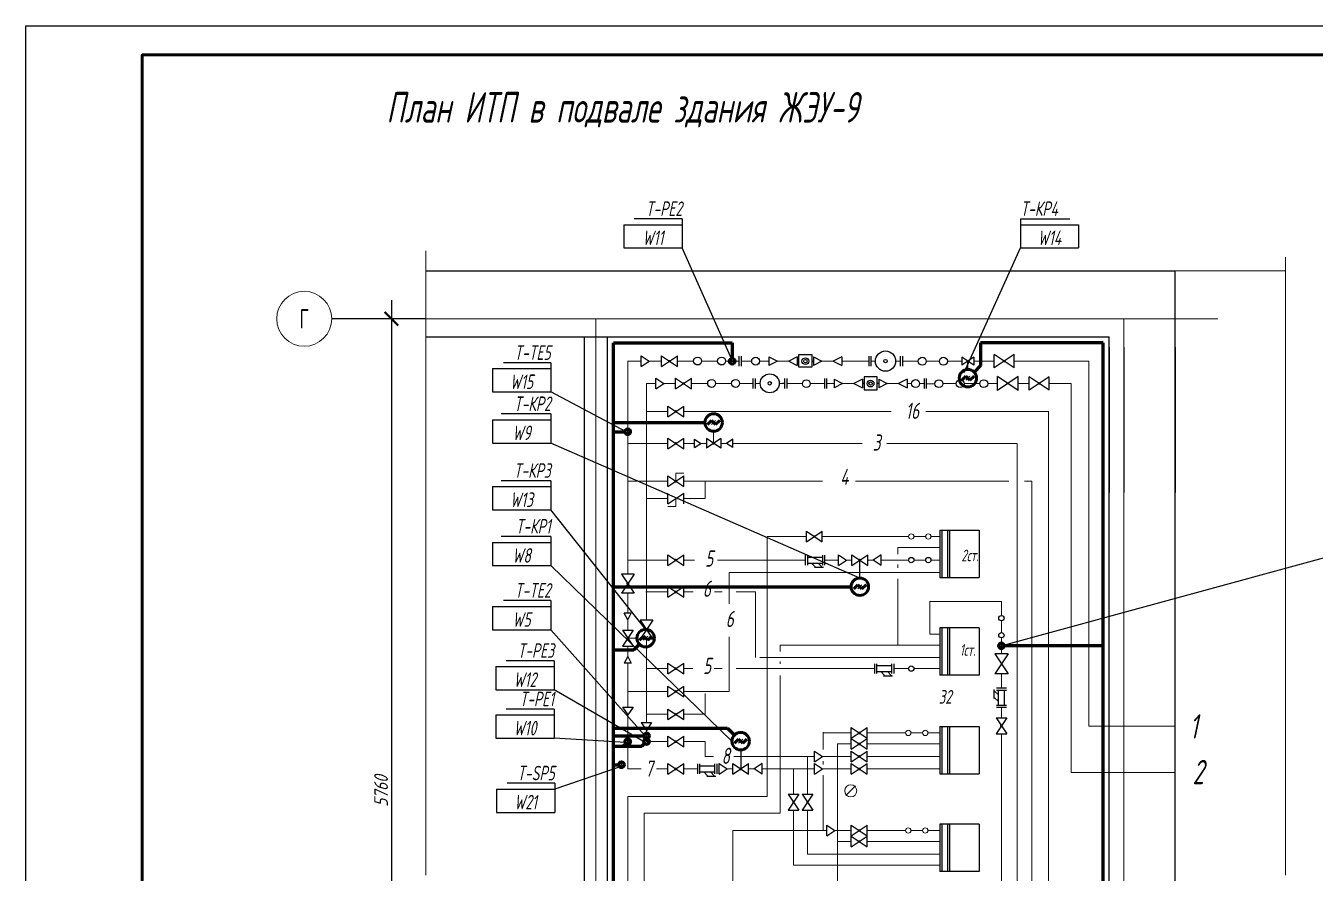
# Model space of a CAD drawing. Extents: x 37 to 1092, y -2983 to -601.
# Drawn here: x 37.2 to 258.7, y -2235.5 to -2089.8 of the extents above; entities that cross this region are included whole.
import ezdxf
from ezdxf.enums import TextEntityAlignment as Align

# ---------------------------------------------------------------- set-up
doc = ezdxf.new("R2010")
doc.units = 0
for name, color, linetype, lineweight in [('EL_DEVICE', 1, 'Continuous', 50), ('EL_KABLE', 9, 'Continuous', 60), ('кирпич', 7, 'Continuous', 5), ('Оси', 250, 'Continuous', 15)]:
    doc.layers.add(name, color=color, linetype=linetype, lineweight=lineweight)
for name, color, linetype in [('FORMAT', 134, 'Continuous'), ('SYS_PIN', 7, 'Continuous'), ('Перегородки', 13, 'Continuous'), ('РАЗМ', 24, 'Continuous'), ('Размеры', 252, 'Continuous'), ('стены', 7, 'Continuous')]:
    doc.layers.add(name, color=color, linetype=linetype)
doc.styles.add('GOST 2.304', font='CS_Gost2304.shx', dxfattribs={"oblique": 15})
doc.styles.get("Standard").update_dxf_attribs({"font": 'romant.shx', "width": 0.65, "oblique": 12})

# ---------------------------------------------------------------- blocks, each defined once
blk = doc.blocks.new('_ArchTick')
at = {"lineweight": 20, "const_width": 0.15}
blk.add_lwpolyline([(-0.5, -0.5), (0.5, 0.5)], dxfattribs=at)
blk = doc.blocks.new('KIP_SENSOR')
at = {"layer": 'EL_DEVICE'}
blk.add_circle((0, 0), 0.5, dxfattribs=at)
blk = doc.blocks.new('CONNECTOR_SQUARE')
at = {"layer": 'SYS_PIN'}
for p, q in [((-0.35, 0.35), (0.35, -0.35)), ((0.35, 0.35), (-0.35, -0.35))]:
    blk.add_line(p, q, dxfattribs=at)
blk = doc.blocks.new('KIP_ACTUATOR')
at = {"layer": 'EL_DEVICE'}
for p, q in [((-0.35, 0.35), (-1.06, -0.35)), ((-0.35, 0.35), (0.35, -0.35)), ((1.06, 0.35), (0.35, -0.35))]:
    blk.add_line(p, q, dxfattribs=at)
blk.add_circle((0, 0), 1.5, dxfattribs=at)

msp = doc.modelspace()

# ---------------------------------------------------------------- linework, layer by layer
for p, q in [((139.97, -2124), (149.97, -2124)), ((139.97, -2124), (139.97, -2128)), ((149.97, -2123), (141.72, -2123)), ((149.97, -2123), (149.97, -2124)), ((149.97, -2124), (149.97, -2128)), ((208.09, -2123), (208.09, -2124)), ((208.09, -2123), (216.59, -2123)), ((208.09, -2124), (218.09, -2124)), ((208.09, -2124), (208.09, -2128)), ((218.09, -2124), (218.09, -2128)), ((139.97, -2128), (149.97, -2128)), ((158.49, -2147.16), (149.97, -2128)), ((198.45, -2149.41), (208.09, -2128)), ((208.09, -2128), (218.09, -2128)), ((142.95, -2148.37), (142.95, -2146.54)), ((142.95, -2146.54), (144.31, -2147.46)), ((146.44, -2148.37), (146.44, -2146.54)), ((146.44, -2148.37), (149.17, -2146.54)), ((146.44, -2146.54), (149.17, -2148.37)), ((149.17, -2148.37), (149.17, -2146.54)), ((198.03, -2146.75), (198.02, -2148.14)), ((200.11, -2146.76), (198.02, -2148.14)), ((200.11, -2148.15), (198.03, -2146.75)), ((200.11, -2146.76), (200.11, -2148.15)), ((207, -2146.31), (203.58, -2148.59)), ((207, -2148.59), (203.58, -2146.31)), ((203.58, -2148.59), (203.58, -2146.31)), ((207, -2148.59), (207, -2146.31)), ((117.39, -2148.74), (127.39, -2148.74)), ((117.39, -2148.74), (117.39, -2152.74)), ((127.39, -2147.74), (119.3, -2147.74)), ((127.39, -2147.74), (127.39, -2148.74)), ((127.39, -2148.74), (127.39, -2152.74)), ((142.95, -2148.37), (144.31, -2147.46)), ((158.49, -2147.16), (158.49, -2147.16)), ((199.07, -2148.88), (199.07, -2147.45)), ((145.44, -2152.21), (145.44, -2150.39)), ((145.44, -2150.39), (146.81, -2151.3)), ((148.85, -2152.21), (148.85, -2150.39)), ((148.85, -2152.21), (151.59, -2150.39)), ((148.85, -2150.39), (151.59, -2152.21)), ((151.59, -2152.21), (151.59, -2150.39)), ((198.45, -2149.41), (198.45, -2149.41)), ((207.71, -2150.11), (204.16, -2152.48)), ((207.71, -2152.48), (204.16, -2150.11)), ((204.16, -2152.48), (204.16, -2150.11)), ((207.71, -2152.48), (207.71, -2150.11)), ((209.59, -2152.44), (209.59, -2150.16)), ((213.01, -2152.44), (209.59, -2150.16)), ((213.01, -2150.16), (209.59, -2152.44)), ((213.01, -2152.44), (213.01, -2150.16)), ((117.39, -2152.74), (127.39, -2152.74)), ((140.35, -2159.58), (127.39, -2152.74)), ((145.44, -2152.21), (146.81, -2151.3)), ((147.52, -2157.01), (147.52, -2155.18)), ((147.52, -2157.01), (150.25, -2155.18)), ((147.52, -2155.18), (150.25, -2157.01)), ((150.25, -2157.01), (150.25, -2155.18)), ((117.39, -2157.53), (127.39, -2157.53)), ((117.39, -2157.53), (117.39, -2161.53)), ((127.39, -2156.53), (118.89, -2156.53)), ((127.39, -2156.53), (127.39, -2157.53)), ((127.39, -2157.53), (127.39, -2161.53)), ((140.35, -2159.58), (140.35, -2159.58)), ((117.39, -2161.53), (127.39, -2161.53)), ((180.51, -2184.72), (127.39, -2161.53)), ((147.52, -2162.5), (147.52, -2160.67)), ((147.52, -2162.5), (150.25, -2160.67)), ((147.52, -2160.67), (150.25, -2162.5)), ((150.25, -2162.5), (150.25, -2160.67)), ((152.1, -2162.31), (152.1, -2160.85)), ((152.1, -2160.85), (153.19, -2161.58)), ((152.1, -2162.31), (153.19, -2161.58)), ((154.13, -2160.75), (154.13, -2162.42)), ((156.63, -2162.43), (154.13, -2160.75)), ((156.64, -2160.76), (154.13, -2162.42)), ((156.64, -2160.76), (156.63, -2162.43)), ((158.67, -2160.85), (157.58, -2161.58)), ((158.67, -2162.31), (157.58, -2161.58)), ((158.67, -2162.31), (158.67, -2160.85)), ((127.39, -2168.01), (118.89, -2168.01)), ((127.39, -2168.01), (127.39, -2169.01)), ((147.52, -2169), (147.52, -2167.18)), ((147.52, -2169), (150.25, -2167.18)), ((147.52, -2167.18), (150.25, -2169)), ((150.25, -2169), (150.25, -2167.18)), ((117.39, -2169.01), (127.39, -2169.01)), ((117.39, -2169.01), (117.39, -2173.01)), ((127.39, -2169.01), (127.39, -2173.01)), ((147.52, -2171.97), (147.52, -2170.15)), ((147.52, -2171.97), (150.25, -2170.15)), ((150.25, -2171.97), (150.25, -2170.15)), ((117.39, -2173.01), (127.39, -2173.01)), ((143.71, -2193.55), (127.39, -2173.01)), ((127.39, -2177.59), (118.89, -2177.59)), ((127.39, -2177.59), (127.39, -2178.59)), ((171.32, -2178.51), (171.32, -2176.68)), ((171.32, -2178.51), (174.06, -2176.68)), ((171.32, -2176.68), (174.06, -2178.51)), ((174.06, -2178.51), (174.06, -2176.68)), ((194.23, -2176.49), (194.23, -2184.62)), ((194.23, -2176.49), (201.01, -2176.49)), ((194.61, -2176.49), (194.61, -2184.62)), ((195.55, -2176.49), (195.55, -2184.62)), ((195.93, -2176.49), (195.93, -2184.62)), ((201.01, -2176.49), (201.01, -2184.62)), ((117.39, -2178.59), (127.39, -2178.59)), ((117.39, -2178.59), (117.39, -2182.59)), ((127.39, -2178.59), (127.39, -2182.59)), ((147.52, -2182.55), (147.52, -2180.72)), ((147.52, -2182.55), (150.25, -2180.72)), ((147.52, -2180.72), (150.25, -2182.55)), ((150.25, -2182.55), (150.25, -2180.72)), ((171.54, -2181.12), (174.12, -2181.12)), ((171.54, -2182.15), (174.12, -2182.15)), ((172.89, -2182.87), (172.19, -2182.15)), ((174.05, -2182.87), (173.36, -2182.15)), ((176.83, -2182.55), (176.83, -2180.72)), ((176.83, -2180.72), (178.2, -2181.63)), ((176.83, -2182.55), (178.2, -2181.63)), ((179.14, -2182.55), (179.14, -2180.72)), ((179.14, -2182.55), (181.87, -2180.72)), ((179.14, -2180.72), (181.87, -2182.55)), ((181.87, -2182.55), (181.87, -2180.72)), ((184.18, -2180.72), (182.81, -2181.63)), ((184.18, -2182.55), (182.81, -2181.63)), ((184.18, -2182.55), (184.18, -2180.72)), ((205.19, -2196.26), (261.43, -2180.88)), ((117.39, -2182.59), (127.39, -2182.59)), ((158.53, -2212.76), (127.39, -2182.59)), ((139.53, -2184.05), (141.71, -2187.32)), ((141.71, -2184.05), (139.53, -2187.32)), ((141.71, -2184.05), (139.53, -2184.05)), ((172.7, -2182.87), (174.25, -2182.87)), ((147.52, -2188.03), (147.52, -2186.2)), ((147.52, -2188.03), (150.25, -2186.2)), ((147.52, -2186.2), (150.25, -2188.03)), ((150.25, -2188.03), (150.25, -2186.2)), ((180.51, -2184.72), (180.51, -2184.72)), ((194.23, -2184.62), (201.01, -2184.62)), ((127.39, -2188.6), (119.3, -2188.6)), ((127.39, -2188.6), (127.39, -2189.6)), ((141.71, -2187.32), (139.53, -2187.32)), ((117.39, -2189.6), (127.39, -2189.6)), ((117.39, -2189.6), (117.39, -2193.6)), ((127.39, -2189.6), (127.39, -2193.6)), ((141.23, -2190.77), (140.02, -2190.77)), ((140.62, -2191.9), (140.02, -2190.77)), ((140.62, -2191.9), (141.23, -2190.77)), ((142.77, -2191.96), (144.95, -2195.22)), ((144.95, -2191.96), (142.77, -2195.22)), ((144.95, -2191.96), (142.77, -2191.96)), ((194.23, -2193.26), (194.23, -2201.39)), ((201.01, -2193.26), (194.23, -2193.26)), ((194.61, -2193.26), (194.61, -2201.39)), ((195.55, -2193.26), (195.55, -2201.39)), ((195.93, -2193.26), (195.93, -2201.39)), ((201.01, -2193.26), (201.01, -2201.39)), ((117.39, -2193.6), (127.39, -2193.6)), ((143.54, -2211.76), (127.39, -2193.6)), ((139.71, -2193.68), (141.53, -2193.68)), ((139.71, -2193.68), (141.53, -2196.42)), ((141.53, -2193.68), (139.71, -2196.42)), ((144.95, -2195.22), (142.77, -2195.22)), ((143.71, -2193.55), (143.71, -2193.55)), ((139.71, -2196.42), (141.53, -2196.42)), ((205.97, -2197.74), (203.69, -2197.74)), ((203.69, -2197.74), (205.97, -2201.17)), ((205.97, -2197.74), (203.69, -2201.17)), ((205.19, -2196.26), (205.19, -2196.26)), ((117.97, -2199.94), (127.97, -2199.94)), ((117.97, -2199.94), (117.97, -2203.94)), ((127.97, -2198.94), (119.72, -2198.94)), ((127.97, -2198.94), (127.97, -2199.94)), ((127.97, -2199.94), (127.97, -2203.94)), ((140.62, -2198.2), (140.02, -2199.34)), ((141.22, -2199.34), (140.02, -2199.34)), ((140.62, -2198.2), (141.22, -2199.34)), ((147.52, -2201.2), (147.52, -2199.38)), ((147.52, -2201.2), (150.25, -2199.38)), ((147.52, -2199.38), (150.25, -2201.2)), ((150.25, -2201.2), (150.25, -2199.38)), ((183.45, -2199.78), (186.03, -2199.78)), ((183.45, -2200.8), (186.03, -2200.8)), ((184.8, -2201.53), (184.1, -2200.8)), ((184.55, -2201.53), (186.1, -2201.53)), ((185.96, -2201.53), (185.26, -2200.8)), ((201.01, -2201.39), (194.23, -2201.39)), ((205.97, -2201.17), (203.69, -2201.17)), ((117.97, -2203.94), (127.97, -2203.94)), ((143.36, -2212.83), (127.97, -2203.94)), ((147.52, -2205.12), (147.52, -2203.29)), ((147.52, -2205.12), (150.25, -2203.29)), ((147.52, -2203.29), (150.25, -2205.12)), ((150.25, -2205.12), (150.25, -2203.29)), ((203.59, -2205.45), (203.59, -2203.9)), ((203.59, -2204.1), (204.31, -2204.8)), ((204.31, -2206.61), (204.31, -2204.03)), ((205.34, -2206.61), (205.34, -2204.03)), ((203.59, -2205.26), (204.31, -2205.96)), ((117.97, -2208.26), (127.97, -2208.26)), ((117.97, -2208.26), (117.97, -2212.26)), ((127.97, -2207.26), (119.72, -2207.26)), ((127.97, -2207.26), (127.97, -2208.26)), ((127.97, -2208.26), (127.97, -2212.26)), ((139.71, -2206.89), (141.53, -2206.89)), ((139.71, -2206.89), (140.62, -2208.25)), ((141.53, -2206.89), (140.62, -2208.25)), ((147.52, -2209.05), (147.52, -2207.23)), ((147.52, -2209.05), (150.25, -2207.23)), ((147.52, -2207.23), (150.25, -2209.05)), ((150.25, -2209.05), (150.25, -2207.23)), ((203.91, -2208.74), (205.74, -2208.74)), ((203.91, -2208.74), (205.74, -2211.47)), ((205.74, -2208.74), (203.91, -2211.47)), ((142.91, -2209.57), (144.73, -2209.57)), ((142.91, -2209.57), (143.82, -2210.94)), ((144.73, -2209.57), (143.82, -2210.94)), ((179.03, -2212.25), (179.03, -2210.43)), ((179.03, -2212.25), (181.77, -2210.43)), ((179.03, -2210.43), (181.77, -2212.25)), ((181.77, -2212.25), (181.77, -2210.43)), ((194.23, -2210.24), (194.23, -2218.37)), ((194.23, -2210.24), (201.01, -2210.24)), ((194.61, -2210.24), (194.61, -2218.37)), ((195.55, -2210.24), (195.55, -2218.37)), ((195.93, -2210.24), (195.93, -2218.37)), ((201.01, -2210.24), (201.01, -2218.37)), ((117.97, -2212.26), (127.97, -2212.26)), ((140.27, -2212.97), (127.97, -2212.26)), ((140.27, -2212.97), (140.27, -2212.97)), ((143.36, -2212.83), (143.36, -2212.83)), ((143.54, -2211.76), (143.54, -2211.76)), ((147.52, -2213.74), (147.52, -2211.92)), ((147.52, -2213.74), (150.25, -2211.92)), ((147.52, -2211.92), (150.25, -2213.74)), ((150.25, -2213.74), (150.25, -2211.92)), ((158.53, -2212.76), (158.53, -2212.76)), ((179.03, -2214.14), (179.03, -2212.32)), ((179.03, -2214.14), (181.77, -2212.32)), ((179.03, -2212.32), (181.77, -2214.14)), ((181.77, -2214.14), (181.77, -2212.32)), ((203.91, -2211.47), (205.74, -2211.47)), ((172.74, -2216.29), (172.74, -2214.47)), ((172.74, -2214.47), (174.1, -2215.38)), ((172.74, -2216.29), (174.1, -2215.38)), ((179.03, -2216.29), (179.03, -2214.47)), ((179.03, -2216.29), (181.77, -2214.47)), ((179.03, -2214.47), (181.77, -2216.29)), ((181.77, -2216.29), (181.77, -2214.47)), ((139.49, -2217.1), (128.08, -2220.99)), ((139.49, -2217.1), (139.49, -2217.1)), ((147.52, -2218.44), (147.52, -2216.62)), ((147.52, -2218.44), (150.25, -2216.62)), ((147.52, -2216.62), (150.25, -2218.44)), ((150.25, -2218.44), (150.25, -2216.62)), ((153.03, -2217.02), (155.61, -2217.02)), ((156.35, -2218.44), (156.35, -2216.62)), ((156.35, -2216.62), (157.72, -2217.53)), ((156.35, -2218.44), (157.72, -2217.53)), ((158.66, -2218.44), (158.66, -2216.62)), ((158.66, -2218.44), (161.39, -2216.62)), ((158.66, -2216.62), (161.39, -2218.44)), ((161.39, -2218.44), (161.39, -2216.62)), ((163.7, -2216.62), (162.33, -2217.53)), ((163.7, -2218.44), (162.33, -2217.53)), ((163.7, -2218.44), (163.7, -2216.62)), ((172.74, -2218.44), (172.74, -2216.62)), ((172.74, -2216.62), (174.1, -2217.53)), ((172.74, -2218.44), (174.1, -2217.53)), ((179.03, -2218.44), (179.03, -2216.62)), ((179.03, -2218.44), (181.77, -2216.62)), ((179.03, -2216.62), (181.77, -2218.44)), ((181.77, -2218.44), (181.77, -2216.62)), ((153.03, -2218.05), (155.61, -2218.05)), ((154.38, -2218.77), (153.68, -2218.05)), ((154.19, -2218.77), (155.74, -2218.77)), ((155.54, -2218.77), (154.84, -2218.05)), ((194.23, -2218.37), (201.01, -2218.37)), ((118.08, -2220.99), (128.08, -2220.99)), ((118.08, -2220.99), (118.08, -2224.99)), ((128.08, -2219.99), (119.91, -2219.99)), ((128.08, -2219.99), (128.08, -2220.99)), ((128.08, -2220.99), (128.08, -2224.99)), ((168.19, -2221.87), (170.02, -2221.87)), ((168.19, -2221.87), (170.02, -2224.6)), ((170.02, -2221.87, 2.81), (168.19, -2224.6)), ((170.59, -2221.87), (172.42, -2221.87)), ((170.59, -2221.87), (172.42, -2224.6)), ((172.42, -2221.87), (170.59, -2224.6)), ((118.08, -2224.99), (128.08, -2224.99)), ((168.19, -2224.6), (170.02, -2224.6)), ((170.59, -2224.6), (172.42, -2224.6)), ((174.81, -2229.02), (174.81, -2227.19)), ((174.81, -2227.19), (176.18, -2228.11)), ((174.81, -2229.02), (176.18, -2228.11)), ((179.03, -2229.02), (179.03, -2227.19)), ((179.03, -2229.02), (181.77, -2227.19)), ((179.03, -2227.19), (181.77, -2229.02)), ((181.77, -2229.02), (181.77, -2227.19)), ((194.23, -2227.01), (194.23, -2235.14)), ((201.01, -2227.01), (194.23, -2227.01)), ((194.61, -2227.01), (194.61, -2235.14)), ((195.55, -2227.01), (195.55, -2235.14)), ((195.93, -2227.01), (195.93, -2235.14)), ((201.01, -2227.01), (201.01, -2235.14)), ((179.03, -2230.91), (179.03, -2229.08)), ((179.03, -2230.91), (181.77, -2229.08)), ((179.03, -2229.08), (181.77, -2230.91)), ((181.77, -2230.91), (181.77, -2229.08)), ((201.01, -2235.14), (194.23, -2235.14))]:
    msp.add_line(p, q)
at = {"layer": 'EL_KABLE'}
for p, q in [((138.15, -2300.48), (138.15, -2144.29)), ((138.15, -2144.29), (158.57, -2144.29)), ((158.57, -2144.29), (158.57, -2146.96)), ((222.33, -2144.29), (201.26, -2144.29)), ((201.26, -2144.29), (201.26, -2148.19)), ((222.33, -2300.48), (222.33, -2144.29)), ((201.26, -2148.19), (200.13, -2149.32)), ((138.15, -2300.48), (138.15, -2158)), ((138.15, -2158), (153.88, -2158)), ((138.15, -2300.48), (138.15, -2159.58)), ((138.15, -2159.58), (140.12, -2159.58)), ((138.15, -2300.48), (138.15, -2186.22)), ((138.15, -2186.22), (179.01, -2186.22)), ((138.15, -2300.48), (138.15, -2197.08)), ((138.15, -2197.08), (141.68, -2197.08)), ((141.68, -2197.08), (142.65, -2196.11)), ((222.33, -2196.37), (205.33, -2196.37)), ((222.33, -2300.48), (222.33, -2196.37)), ((138.15, -2300.48), (138.15, -2210.51)), ((138.15, -2210.51), (157.78, -2210.51)), ((157.78, -2210.51), (158.97, -2211.7)), ((138.15, -2300.48), (138.15, -2211.85)), ((138.15, -2211.85), (143.36, -2211.85)), ((139.81, -2213.64), (140.27, -2213.18)), ((143.05, -2213.64), (143.51, -2213.18)), ((138.15, -2300.48), (138.15, -2213.64)), ((138.15, -2213.64), (139.81, -2213.64)), ((138.15, -2300.48), (138.15, -2213.64)), ((138.15, -2213.64), (143.05, -2213.64)), ((138.15, -2300.48), (138.15, -2216.8)), ((138.15, -2216.8), (139.04, -2216.8))]:
    msp.add_line(p, q, dxfattribs=at)
at = {"layer": 'FORMAT'}
msp.add_lwpolyline([(37.2, -2089.82), (457.2, -2089.82), (457.2, -2386.82), (37.2, -2386.82)], close=True, dxfattribs=at)
at = {"layer": 'FORMAT', "lineweight": 50}
msp.add_lwpolyline([(57.2, -2381.82), (57.2, -2094.82), (452.2, -2094.82), (452.2, -2381.82)], close=True, dxfattribs=at)
at = {"layer": 'кирпич'}
msp.add_line((178.11, -2222.12), (179.78, -2220.46), dxfattribs=at)
for points in [[(140.59, -2147.46), (142.95, -2147.46)], [(140.62, -2184.05), (140.62, -2147.46)], [(144.31, -2147.46), (146.44, -2147.46)], [(151.86, -2147.46), (149.17, -2147.46)], [(153.38, -2147.46), (156.07, -2147.46)], [(157.43, -2147.46), (159.72, -2147.46)], [(161.92, -2147.45), (160.1, -2147.45)], [(164.86, -2147.45), (163.29, -2147.45)], [(168.31, -2147.45), (166.31, -2147.45)], [(170.05, -2147.45), (169.76, -2147.45)], [(172.53, -2147.45), (172.25, -2147.45)], [(175.96, -2147.45), (173.99, -2147.45)], [(182.03, -2147.45), (177.42, -2147.45)], [(183.18, -2147.45), (182.39, -2147.45)], [(187.46, -2147.45), (186.65, -2147.45)], [(190.52, -2147.45), (187.83, -2147.45)], [(194.19, -2147.45), (191.91, -2147.45)], [(198.02, -2147.45), (195.56, -2147.45)], [(203.58, -2147.46), (200.11, -2147.45)], [(219.83, -2147.45), (207, -2147.45)], [(219.83, -2147.45), (219.83, -2210.19)], [(143.86, -2191.96), (143.86, -2151.3)], [(143.86, -2151.3), (145.44, -2151.3)], [(146.81, -2151.3), (148.85, -2151.3)], [(154.28, -2151.3), (151.59, -2151.3)], [(155.79, -2151.3), (158.48, -2151.3)], [(159.84, -2151.3), (162.13, -2151.3)], [(163.39, -2151.3), (162.5, -2151.3)], [(167.57, -2151.3), (166.65, -2151.3)], [(170.63, -2151.3), (167.94, -2151.3)], [(174.41, -2151.3), (171.99, -2151.3)], [(176.07, -2151.3), (174.77, -2151.3)], [(179.5, -2151.3), (177.53, -2151.3)], [(181.25, -2151.3), (180.97, -2151.3)], [(183.74, -2151.3), (183.46, -2151.3)], [(187.17, -2151.3), (185.2, -2151.3)], [(189.4, -2151.3), (188.63, -2151.3)], [(191.53, -2151.3), (190.76, -2151.3)], [(193.41, -2151.32), (191.89, -2151.32)], [(197.06, -2151.3), (194.77, -2151.3)], [(201.11, -2151.3), (198.42, -2151.3)], [(204.16, -2151.3), (202.47, -2151.3)], [(209.59, -2151.3), (207.71, -2151.3)], [(216.79, -2151.3), (213.01, -2151.3)], [(216.79, -2151.3), (216.79, -2218.13)], [(143.86, -2156.09), (147.52, -2156.09)], [(150.25, -2156.09), (185.91, -2156.09)], [(191.86, -2156.09), (212.91, -2156.09)], [(212.91, -2239.77), (212.91, -2156.09)], [(140.62, -2161.58), (147.52, -2161.58)], [(150.25, -2161.58), (152.1, -2161.58)], [(153.19, -2161.59), (154.13, -2161.59)], [(157.58, -2161.59), (156.63, -2161.59)], [(180.9, -2161.58), (158.67, -2161.58)], [(185.15, -2161.58), (207.53, -2161.58)], [(207.53, -2161.58), (207.53, -2296)], [(140.62, -2168.09), (147.52, -2168.09)], [(150.25, -2168.09), (153.91, -2168.09)], [(153.91, -2168.09), (153.91, -2171.06)], [(153.91, -2168.09), (174.07, -2168.09)], [(179.74, -2168.09), (206.12, -2168.09)], [(208.82, -2168.09), (210.08, -2168.09)], [(210.08, -2168.09), (210.08, -2299.41)], [(143.87, -2171.06), (147.52, -2171.06)], [(150.25, -2171.06), (153.91, -2171.06)], [(171.32, -2177.59), (164.57, -2177.59)], [(164.57, -2222.29), (164.57, -2177.59)], [(188.88, -2177.59), (174.06, -2177.59)], [(191.81, -2177.59), (189.79, -2177.59)], [(194.23, -2177.59), (192.72, -2177.59)], [(187.06, -2180.61), (187.06, -2179.48)], [(194.23, -2179.48), (187.06, -2179.48)], [(140.62, -2181.63), (147.52, -2181.63)], [(150.25, -2181.63), (152.11, -2181.63)], [(156.06, -2181.63), (171.17, -2181.63)], [(176.83, -2181.63), (174.49, -2181.63)], [(178.19, -2181.64), (179.14, -2181.64)], [(181.87, -2181.64), (182.82, -2181.64)], [(184.18, -2181.63), (188.88, -2181.63)], [(191.81, -2181.63), (189.79, -2181.63)], [(194.23, -2181.63), (192.72, -2181.63)], [(158.03, -2183.78), (194.23, -2183.78)], [(158.03, -2189.18), (158.03, -2183.78)], [(187.06, -2182.98), (187.06, -2182.41)], [(187.06, -2196.25), (187.06, -2184.87)], [(140.62, -2190.77), (140.62, -2187.32)], [(143.74, -2187.11), (147.52, -2187.11)], [(150.25, -2187.11), (151.86, -2187.11)], [(155.56, -2187.11), (156.83, -2187.11)], [(159.23, -2187.11), (162.59, -2187.11)], [(162.59, -2187.11), (162.59, -2198.4)], [(192.53, -2194.36), (192.53, -2188.76)], [(204.83, -2188.76), (192.53, -2188.76)], [(204.83, -2191.16), (204.83, -2188.76)], [(140.62, -2193.69), (140.62, -2191.9)], [(204.83, -2192.07), (204.83, -2194.09)], [(204.83, -2192.08), (204.83, -2194.09)], [(143.86, -2209.57), (143.86, -2195.22)], [(158.03, -2204.21), (158.03, -2194.81)], [(194.23, -2194.36), (192.53, -2194.36)], [(204.83, -2195), (204.83, -2197.74)], [(140.62, -2198.21), (140.62, -2196.42)], [(166.84, -2196.25), (187.06, -2196.25)], [(166.84, -2196.25), (166.84, -2197.34)], [(194.23, -2196.25), (187.06, -2196.25)], [(140.62, -2206.89), (140.62, -2199.34)], [(194.23, -2198.4), (163.32, -2198.4)], [(166.84, -2199.09), (166.84, -2199.47)], [(143.86, -2200.29), (147.52, -2200.29)], [(150.25, -2200.29), (151.81, -2200.29)], [(155.5, -2200.29), (156.83, -2200.29)], [(159.23, -2200.29), (160.41, -2200.29)], [(183.08, -2200.29), (160.41, -2200.29)], [(166.84, -2201.45), (166.84, -2225.13)], [(188.88, -2200.29), (186.4, -2200.29)], [(194.23, -2200.29), (189.79, -2200.29)], [(204.83, -2201.17), (204.83, -2203.66)], [(140.62, -2204.21), (147.52, -2204.21)], [(150.25, -2204.21), (158.03, -2204.21)], [(153.91, -2204.55), (153.91, -2208.14)], [(140.62, -2217.53), (140.62, -2208.25)], [(143.86, -2208.14), (147.52, -2208.14)], [(150.25, -2208.14), (153.91, -2208.14)], [(204.83, -2206.98), (204.83, -2208.74)], [(143.86, -2212.83), (143.86, -2210.87)], [(219.83, -2210.19), (234.67, -2210.19)], [(143.86, -2212.83), (147.52, -2212.83)], [(150.25, -2212.83), (153.91, -2212.83)], [(153.91, -2212.83), (153.91, -2215.38)], [(174.21, -2214.18), (174.21, -2211.22)], [(179.03, -2211.34), (174.21, -2211.34)], [(179.03, -2213.23), (176.69, -2213.23)], [(176.69, -2213.23), (176.69, -2237.37)], [(188.37, -2211.34), (181.77, -2211.34)], [(194.23, -2213.23), (181.77, -2213.23)], [(191.3, -2211.34), (189.27, -2211.34)], [(194.23, -2211.34), (192.2, -2211.34)], [(204.83, -2211.47), (204.83, -2247.08)], [(153.91, -2215.38), (155.38, -2215.38)], [(158.88, -2215.38), (172.74, -2215.38)], [(171.51, -2215.38), (171.51, -2221.87)], [(174.1, -2215.38), (179.03, -2215.38)], [(181.77, -2215.38), (194.23, -2215.38)], [(140.62, -2217.53), (142.91, -2217.53)], [(145.56, -2217.53), (147.52, -2217.53)], [(150.25, -2217.53), (152.66, -2217.53)], [(157.71, -2217.53), (158.66, -2217.53)], [(161.39, -2217.53), (162.34, -2217.53)], [(163.7, -2217.53), (172.74, -2217.53)], [(169.11, -2217.53), (169.11, -2221.87)], [(174.1, -2217.53), (179.03, -2217.53)], [(174.21, -2216.77), (174.21, -2216.21)], [(181.77, -2217.53), (194.23, -2217.53)], [(174.21, -2228.11), (174.21, -2218.6)], [(216.79, -2218.13), (234.67, -2218.13)], [(164.57, -2222.29), (140.62, -2222.29)], [(140.62, -2298.74), (140.62, -2222.29)], [(143.46, -2237.37), (143.46, -2225.13)], [(143.46, -2225.13), (166.84, -2225.13)], [(169.11, -2224.6), (169.11, -2234.04)], [(171.51, -2224.6), (171.51, -2232.15)], [(174.81, -2228.11), (158.7, -2228.11)], [(158.7, -2292.03), (158.7, -2228.11)], [(179.03, -2228.11), (176.18, -2228.11)], [(188.37, -2228.11), (181.77, -2228.11)], [(191.3, -2228.11), (189.27, -2228.11)], [(194.23, -2228.11), (192.2, -2228.11)], [(179.03, -2230), (176.69, -2230)], [(194.23, -2230), (181.77, -2230)], [(194.23, -2232.15), (171.51, -2232.15)], [(194.23, -2234.04), (169.11, -2234.04)]]:
    msp.add_lwpolyline(points, dxfattribs=at)
for points in [[(147.81, -2147.26), (147.81, -2147.65)], [(199.07, -2147.6), (199.07, -2147.31)], [(205.29, -2147.26), (205.29, -2147.64)], [(150.22, -2151.11), (150.22, -2151.49)], [(211.3, -2151.11), (211.3, -2151.49)], [(148.88, -2155.9), (148.88, -2156.29)], [(148.89, -2161.39), (148.89, -2161.77)], [(155.38, -2161.77), (155.38, -2161.42)], [(148.89, -2167.9), (148.89, -2168.28)], [(148.89, -2170.87), (148.89, -2171.25)], [(172.69, -2177.4), (172.69, -2177.78)], [(148.89, -2181.44), (148.89, -2181.82)], [(180.51, -2181.44), (180.51, -2181.82)], [(140.39, -2185.69), (140.85, -2185.69)], [(148.89, -2186.92), (148.89, -2187.3)], [(140.81, -2195.05), (140.43, -2195.05)], [(143.63, -2193.59), (144.08, -2193.59)], [(148.89, -2200.1), (148.89, -2200.48)], [(148.89, -2204.02), (148.89, -2204.4)], [(148.89, -2207.95), (148.89, -2208.33)], [(205.02, -2210.1), (204.64, -2210.1)], [(148.88, -2212.64), (148.88, -2213.02)], [(180.4, -2211.15), (180.4, -2211.53)], [(180.4, -2213.04), (180.4, -2213.42)], [(180.4, -2215.19), (180.4, -2215.57)], [(148.88, -2217.34), (148.88, -2217.72)], [(160.03, -2217.34), (160.03, -2217.72)], [(180.4, -2217.34), (180.4, -2217.72)], [(169.3, -2223.24), (168.92, -2223.24)], [(171.7, -2223.24), (171.32, -2223.24)], [(180.4, -2227.92), (180.4, -2228.3)], [(180.4, -2229.81), (180.4, -2230.19)]]:
    msp.add_lwpolyline(points, close=True, dxfattribs=at)
for centre, radius in [((189.34, -2177.59), 0.454), ((192.27, -2177.59), 0.454), ((188.82, -2211.34), 0.454), ((191.75, -2211.34), 0.454), ((178.95, -2221.29), 1.03), ((188.82, -2228.11), 0.454), ((191.75, -2228.11), 0.454)]:
    msp.add_circle(centre, radius, dxfattribs=at)
at = {"layer": 'Оси'}
for p, q in [((105.96, -2131.95), (105.96, -2128.5)), ((253.66, -2131.95), (253.66, -2129.6)), ((94.49, -2140.17), (89.76, -2140.17)), ((242.02, -2140.17), (105.96, -2140.17)), ((135.16, -2140.17), (135.16, -2342.03)), ((225.88, -2140.17), (225.88, -2342.03)), ((155.38, -2161.42), (155.38, -2159.5)), ((148.89, -2166.7), (148.89, -2168.09)), ((150.25, -2166.7), (148.89, -2166.7)), ((148.89, -2171.06), (148.89, -2172.45)), ((148.89, -2172.45), (147.52, -2172.45)), ((142.21, -2195.05), (140.62, -2195.05))]:
    msp.add_line(p, q, dxfattribs=at)
msp.add_lwpolyline([(105.96, -2235.77), (105.96, -2131.95), (253.66, -2131.95), (253.66, -2235.77)], dxfattribs=at)
msp.add_circle((85.04, -2140.17), 4.72, dxfattribs=at)
at = {"layer": 'Перегородки'}
for p, q in [((133.18, -2301.48), (133.18, -2143.29)), ((137.15, -2301.48), (137.15, -2143.29))]:
    msp.add_line(p, q, dxfattribs=at)
at = {"layer": 'РАЗМ'}
for p, q in [((159.73, -2146.59), (159.73, -2148.3)), ((160.1, -2146.59), (160.1, -2148.3)), ((164.86, -2146.72), (164.86, -2148.19)), ((164.86, -2146.72), (166.33, -2147.45)), ((169.76, -2146.72), (168.29, -2147.45)), ((169.76, -2146.72), (169.76, -2148.19)), ((170.05, -2146.31), (172.25, -2146.31)), ((170.05, -2148.51), (170.05, -2146.31)), ((172.25, -2146.31), (172.25, -2148.51)), ((172.53, -2146.71), (172.53, -2148.18)), ((172.53, -2146.71), (174, -2147.45)), ((177.42, -2146.71), (175.95, -2147.45)), ((177.42, -2146.71), (177.42, -2148.18)), ((182.03, -2146.6), (182.03, -2148.3)), ((182.39, -2146.6), (182.39, -2148.3)), ((182.39, -2146.6), (182.39, -2148.3)), ((187.46, -2146.6), (187.46, -2148.3)), ((187.83, -2146.6), (187.83, -2148.3)), ((166.33, -2147.45), (164.86, -2148.19)), ((168.29, -2147.45), (169.76, -2148.19)), ((172.25, -2148.51), (170.05, -2148.51)), ((174, -2147.45), (172.53, -2148.18)), ((175.95, -2147.45), (177.42, -2148.18)), ((162.13, -2150.45), (162.13, -2152.15)), ((162.5, -2150.45), (162.5, -2152.15)), ((167.57, -2150.45), (167.57, -2152.15)), ((167.94, -2150.45), (167.94, -2152.15)), ((174.41, -2150.45), (174.41, -2152.15)), ((174.77, -2150.45), (174.77, -2152.15)), ((176.07, -2150.57), (176.07, -2152.04)), ((176.07, -2150.57), (177.54, -2151.3)), ((180.97, -2150.57), (179.5, -2151.3)), ((180.97, -2150.57), (180.97, -2152.04)), ((183.46, -2150.16), (181.25, -2150.16)), ((181.25, -2150.16), (181.25, -2152.37)), ((183.46, -2152.37), (183.46, -2150.16)), ((183.74, -2150.57), (183.74, -2152.04)), ((183.74, -2150.57), (185.21, -2151.31)), ((188.63, -2150.57), (187.16, -2151.31)), ((188.63, -2150.57), (188.63, -2152.04)), ((191.53, -2150.45), (191.53, -2152.15)), ((191.89, -2150.45), (191.89, -2152.15)), ((177.54, -2151.3), (176.07, -2152.04)), ((179.5, -2151.3), (180.97, -2152.04)), ((181.25, -2152.37), (183.46, -2152.37)), ((185.21, -2151.31), (183.74, -2152.04)), ((187.16, -2151.31), (188.63, -2152.04)), ((171.17, -2182.49), (171.17, -2180.78)), ((171.54, -2182.49), (171.54, -2180.78)), ((174.12, -2182.49), (174.12, -2180.78)), ((174.49, -2182.49), (174.49, -2180.78)), ((183.08, -2201.14), (183.08, -2199.44)), ((183.45, -2201.14), (183.45, -2199.44)), ((186.03, -2201.14), (186.03, -2199.44)), ((186.4, -2201.14), (186.4, -2199.44)), ((205.68, -2203.66), (203.97, -2203.66)), ((205.68, -2204.03), (203.97, -2204.03)), ((205.68, -2206.61), (203.97, -2206.61)), ((205.68, -2206.98), (203.97, -2206.98)), ((152.66, -2218.38), (152.66, -2216.68)), ((153.03, -2218.38), (153.03, -2216.68)), ((155.61, -2218.38), (155.61, -2216.68)), ((155.98, -2218.38), (155.98, -2216.68))]:
    msp.add_line(p, q, dxfattribs=at)
for points in [[(169.76, -2147.45), (170.05, -2147.45)], [(172.25, -2147.45), (172.53, -2147.45)], [(167.57, -2151.3), (167.23, -2151.3)], [(181.25, -2151.3), (180.97, -2151.3)], [(183.74, -2151.31), (183.46, -2151.31)]]:
    msp.add_lwpolyline(points, dxfattribs=at)
for centre, radius in [((152.62, -2147.43), 0.681), ((156.75, -2147.43), 0.681), ((162.6, -2147.45), 0.681), ((184.92, -2147.44), 1.74), ((191.23, -2147.47), 0.681), ((194.87, -2147.47), 0.681), ((171.15, -2147.45), 0.585), ((171.15, -2147.45), 0.293), ((184.92, -2147.44), 0.293), ((155.04, -2151.28), 0.681), ((159.16, -2151.28), 0.681), ((165.02, -2151.26), 1.63), ((165.02, -2151.26), 0.293), ((171.31, -2151.32), 0.681), ((182.35, -2151.3), 0.585), ((182.35, -2151.3), 0.293), ((190.08, -2151.3), 0.681), ((194.09, -2151.32), 0.681), ((197.74, -2151.32), 0.681), ((201.79, -2151.32), 0.681), ((189.34, -2181.63), 0.454), ((192.27, -2181.63), 0.454), ((204.83, -2191.62), 0.454), ((204.83, -2194.55), 0.454), ((189.34, -2200.29), 0.454)]:
    msp.add_circle(centre, radius, dxfattribs=at)
at = {"layer": 'Размеры'}
for p, q in [((100.01, -2136.96), (100.01, -2305.35)), ((105.96, -2140.17), (89.76, -2140.17)), ((99.42, -2140.17), (93.31, -2140.17)), ((223.33, -2145.06), (223.33, -2170.02)), ((223.33, -2145.06), (223.33, -2170.02)), ((225.88, -2145.06), (225.88, -2170.02)), ((225.88, -2145.06), (225.88, -2170.02)), ((234.67, -2145.06), (234.67, -2170.02))]:
    msp.add_line(p, q, dxfattribs=at)
at = {"layer": 'стены'}
for p, q in [((105.96, -2131.95), (234.67, -2131.95)), ((234.67, -2311.83), (234.67, -2131.95)), ((105.96, -2143.29), (223.33, -2143.29)), ((223.33, -2311.83), (223.33, -2143.29)), ((180.51, -2184.72), (180.51, -2181.63)), ((160.03, -2214.26), (160.03, -2217.35))]:
    msp.add_line(p, q, dxfattribs=at)

# ---------------------------------------------------------------- block references
for name, p in [('KIP_SENSOR', (158.57, -2147.46)), ('CONNECTOR_SQUARE', (158.57, -2147.46)), ('KIP_ACTUATOR', (199.07, -2150.38)), ('CONNECTOR_SQUARE', (199.07, -2150.38)), ('KIP_ACTUATOR', (155.38, -2158)), ('CONNECTOR_SQUARE', (155.38, -2158)), ('KIP_SENSOR', (140.62, -2159.58)), ('CONNECTOR_SQUARE', (140.62, -2159.58)), ('KIP_ACTUATOR', (180.51, -2186.22)), ('CONNECTOR_SQUARE', (180.51, -2186.22)), ('KIP_ACTUATOR', (143.71, -2195.05)), ('CONNECTOR_SQUARE', (143.71, -2195.05)), ('KIP_SENSOR', (204.83, -2196.37)), ('CONNECTOR_SQUARE', (204.83, -2196.37)), ('KIP_SENSOR', (140.62, -2212.83)), ('CONNECTOR_SQUARE', (140.62, -2212.83)), ('KIP_SENSOR', (143.86, -2211.85)), ('KIP_SENSOR', (143.86, -2212.83)), ('CONNECTOR_SQUARE', (143.86, -2211.85)), ('CONNECTOR_SQUARE', (143.86, -2212.83)), ('KIP_ACTUATOR', (160.03, -2212.76)), ('CONNECTOR_SQUARE', (160.03, -2212.76)), ('KIP_SENSOR', (139.54, -2216.8)), ('CONNECTOR_SQUARE', (139.54, -2216.8))]:
    msp.add_blockref(name, p)
at = {"layer": 'Размеры', "xscale": 2.362499999999998, "yscale": 2.362499999999998, "zscale": 2.362499999999998, "rotation": 90}
msp.add_blockref('_ArchTick', (100.01, -2140.17), dxfattribs=at)

# ---------------------------------------------------------------- texts
for s, insert, char_height, attachment_point in [('План ИТП в подвале здания ЖЭУ-9', (99.16, -2101.2), 5.25, 1), ('16', (190.68, -2154.6), 2.778, 3), ('3', (184.05, -2160.04), 2.78, 3), ('4', (178.55, -2165.95), 2.78, 3), ('5', (155.3, -2179.99), 2.78, 3), ('2ст.', (200.91, -2179.84), 2, 3), ('6', (154.9, -2185.17), 2.78, 3), ('6', (158.83, -2190.37), 2.78, 3), ('1ст.', (200.38, -2196.09), 2, 3), ('5', (154.95, -2198.43), 2.78, 3), ('32', (194.06, -2203.96), 2.362, 1), ('1', (238.57, -2208.14), 4.17, 3), ('8', (158.17, -2213.89), 2.78, 3), ('7', (144.94, -2216.08), 2.78, 3), ('2', (239.61, -2215.98), 4.17, 3)]:
    msp.add_mtext(s, dxfattribs=dict(insert=insert, char_height=char_height, attachment_point=attachment_point))
at = {"char_height": 2.5}
for s, insert, attachment_point, line_spacing_factor in [('T-PE2', (149.97, -2122.5), 9, 0.25), ('T-КР4', (208.09, -2122.5), 7, 0.25), ('W11', (144.97, -2125), 2, 0.96), ('W14', (213.09, -2125), 2, 0.96), ('T-TE5', (127.39, -2147.24), 9, 0.25), ('W15', (122.39, -2149.74), 2, 0.96), ('T-КР2', (127.39, -2156.03), 9, 0.25), ('W9', (122.39, -2158.53), 2, 0.96), ('T-КР3', (127.39, -2167.51), 9, 0.25), ('W13', (122.39, -2170.01), 2, 0.96), ('T-КР1', (127.39, -2177.09), 9, 0.25), ('W8', (122.39, -2179.59), 2, 0.96), ('T-TE2', (127.39, -2188.1), 9, 0.25), ('W5', (122.39, -2190.6), 2, 0.96), ('T-PE3', (127.97, -2198.44), 9, 0.25), ('W12', (122.97, -2200.94), 2, 0.96), ('T-PE1', (127.97, -2206.76), 9, 0.25), ('W10', (122.97, -2209.26), 2, 0.96), ('T-SP5', (128.08, -2219.49), 9, 0.25), ('W21', (123.08, -2221.99), 2, 0.96)]:
    msp.add_mtext(s, dxfattribs=dict(at, insert=insert, attachment_point=attachment_point, line_spacing_factor=line_spacing_factor))
at = {"layer": 'Оси', "style": 'GOST 2.304', "width": 0.8}
msp.add_text('Г', height=3.31, dxfattribs=at).set_placement((85.04, -2140.17), align=Align.MIDDLE_CENTER)
at = {"layer": 'Размеры', "insert": (98.24, -2221.34), "char_height": 2.362, "attachment_point": 5, "rotation": 90, "style": 'GOST 2.304'}
msp.add_mtext('\\A1;5760', dxfattribs=at)

doc.saveas('drawing.dxf')
